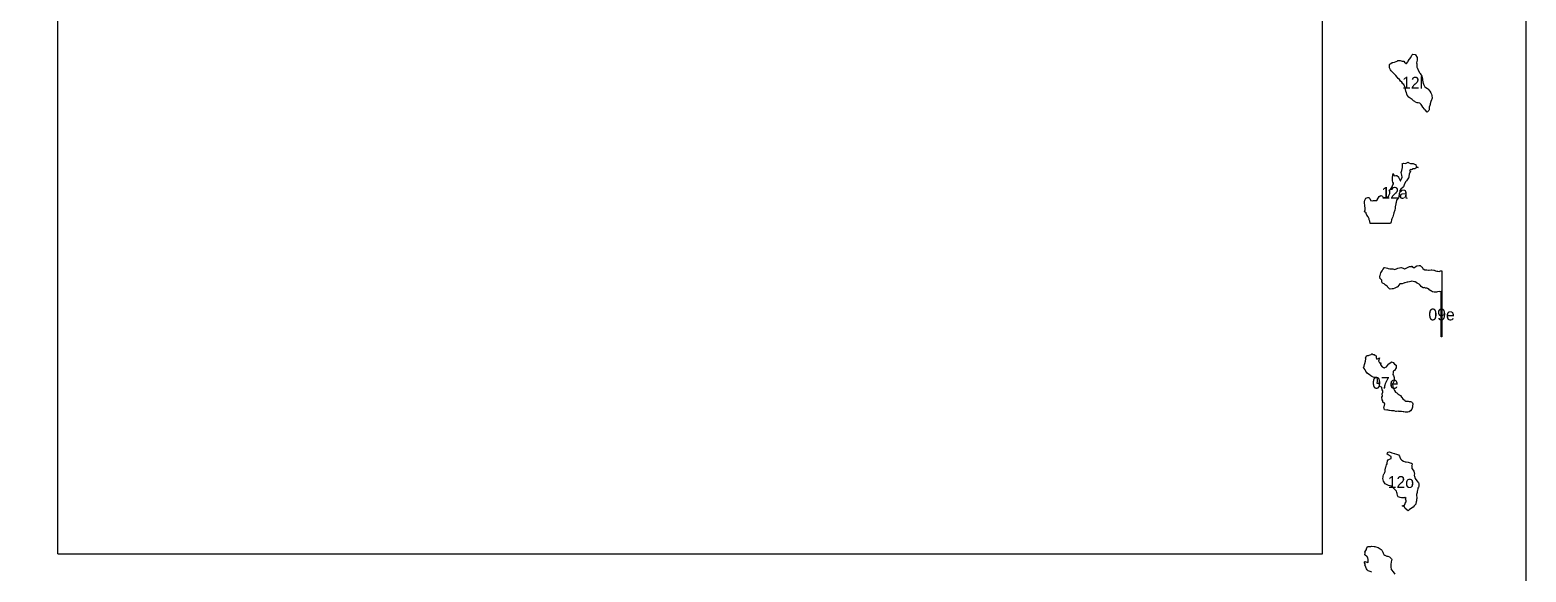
# Model space of a CAD drawing. Header units: millimetres. Extents: x 0 to 600, y 0 to 900.
# Drawn here: x 283.1 to 600, y 373.2 to 488 of the extents above; entities that cross this region are included whole.
import ezdxf
from ezdxf.enums import TextEntityAlignment as Align

# ---------------------------------------------------------------- set-up
doc = ezdxf.new("R2010")
doc.units = ezdxf.units.MM
for name, color, linetype in [('CORTE', 1, 'Continuous'), ('GRABADO', 5, 'Continuous'), ('HOJA', 8, 'Continuous')]:
    doc.layers.add(name, color=color, linetype=linetype)

msp = doc.modelspace()

# ---------------------------------------------------------------- linework, layer by layer
at = {"layer": 'CORTE'}
for points in [[(556.82, 732.69), (556.82, 478.57), (556.82, 478.18), (556.82, 474.76), (556.82, 472.26), (556.82, 471.32), (556.82, 471.22), (556.82, 470.14), (556.82, 453.71), (556.82, 453.17), (556.82, 452.17), (556.82, 449.97), (556.82, 449.96), (556.82, 449.96), (556.82, 449.85), (556.82, 449.01), (556.82, 439.18), (556.82, 438.48), (556.82, 437.95), (556.82, 437.42), (556.82, 437.42), (556.82, 437.42), (556.82, 436.41), (556.82, 434.38), (556.82, 433.5), (556.82, 432.72), (556.82, 431.59), (556.82, 430.31), (556.82, 429.84), (556.82, 429.84), (556.82, 429.57), (556.82, 428.82), (556.82, 428.11), (556.82, 428.1), (556.82, 417.5), (556.82, 417.5), (556.82, 417.5), (556.82, 416.98), (556.82, 416.98), (556.82, 416.76), (556.82, 415.89), (556.82, 415.73), (556.82, 415.49), (556.82, 415.38), (556.82, 415.21), (556.82, 415.07), (556.82, 414.73), (556.82, 414.33), (556.82, 413.99), (556.82, 413.57), (556.82, 413.2), (556.82, 412.68), (556.82, 412.47), (556.82, 412.34), (556.82, 411.97), (556.82, 411.59), (556.82, 411.25), (556.82, 411.02), (556.82, 410.88), (556.82, 410.44), (556.82, 410.02), (556.82, 409.75), (556.82, 409.35), (556.82, 409.08), (556.82, 408.51), (556.82, 408.03), (556.82, 407.73), (556.82, 407.54), (556.82, 391.4), (556.82, 391.09), (556.82, 390.75), (556.82, 390.44), (556.82, 390.17), (556.82, 389.83), (556.82, 389.51), (556.82, 389.23), (556.82, 388.87), (556.82, 388.54), (556.82, 388.28), (556.82, 377.07), (556.82, 377.06), (556.82, 377.05), (556.81, 377.04), (556.81, 377.03), (556.8, 377.02), (556.8, 377.02), (556.79, 377.01), (556.78, 377), (556.77, 377), (556.76, 377), (556.75, 377), (395.99, 377), (395.85, 377), (395.4, 377), (395.4, 377), (395.16, 377), (394.05, 377), (393.88, 377), (393.81, 377), (393.77, 377), (393.49, 377), (393.32, 377), (393.18, 377), (392.7, 377), (392.46, 377), (392.36, 377), (392.25, 377), (391.87, 377), (391.5, 377), (391.46, 377), (363.45, 377), (363.45, 377), (363.43, 377), (363.38, 377), (363.36, 377), (363.05, 377), (362.63, 377), (362.26, 377), (362.08, 377), (361.78, 377), (361.28, 377), (360.84, 377), (360.72, 377), (360.5, 377), (360.12, 377), (360.11, 377), (360.11, 377), (359.94, 377), (359.94, 377), (359.85, 377), (359.68, 377), (359.52, 377), (359.46, 377), (359.39, 377), (359.39, 377), (359.04, 377), (358.64, 377), (358.29, 377), (357.83, 377), (357.62, 377), (338.28, 377), (337.6, 377), (336.93, 377), (336.3, 377), (335.35, 377), (334.39, 377), (333.5, 377), (333.07, 377), (333.07, 377), (332.8, 377), (332.3, 377), (331.93, 377), (331.51, 377), (331.16, 377), (330.96, 377), (330.8, 377), (330.65, 377), (330.51, 377), (330.22, 377), (329.86, 377), (329.53, 377), (329.25, 377), (328.97, 377), (328.77, 377), (328.46, 377), (328.03, 377), (327.82, 377), (327.72, 377), (327.59, 377), (327.27, 377), (326.73, 377), (326.21, 377), (325.87, 377), (325.56, 377), (325.03, 377), (324.79, 377), (324.51, 377), (324.22, 377), (323.87, 377), (298.48, 377), (298.31, 377), (298.13, 377), (297.95, 377), (297.74, 377), (297.53, 377), (297.33, 377), (297.12, 377), (296.88, 377), (296.69, 377), (296.47, 377), (296.27, 377), (296.06, 377), (295.85, 377), (295.64, 377), (295.42, 377), (295.21, 377), (295.04, 377), (294.83, 377), (294.57, 377), (294.32, 377), (294.1, 377), (293.88, 377), (293.67, 377), (293.47, 377), (293.25, 377), (293.03, 377), (289.07, 377), (289.07, 377), (289.06, 377), (289.05, 377), (289.04, 377.01), (289.04, 377.01), (289.03, 377.01), (289.03, 377.02), (289.02, 377.02), (289.02, 377.03), (289.01, 377.03), (289.01, 377.04), (289.01, 377.04), (289, 377.05), (289, 377.06), (289, 377.07), (289, 377.07), (289, 377.07), (289, 596.92)], [(567.25, 373.17), (567.21, 373.27), (566.98, 373.34), (566.53, 373.46), (566.32, 373.69), (566.23, 373.9), (566.08, 374.22), (565.85, 374.75), (565.96, 374.81), (565.8, 375.17), (565.75, 375.3), (565.75, 375.3), (565.79, 375.38), (565.87, 375.41), (566.03, 375.37), (566.51, 375.25), (566.52, 375.29), (566.52, 375.31), (566.56, 375.77), (566.56, 375.81), (566.5, 376.25), (566.42, 376.29), (566.37, 376.4), (565.86, 376.83), (565.9, 377.3), (565.85, 377.39), (566.04, 377.78), (566.21, 377.95), (566.23, 378.13), (566.37, 378.46), (566.4, 378.59), (566.56, 378.59), (567.09, 378.63), (567.26, 378.67), (567.85, 378.59), (567.97, 378.58), (568.19, 378.51), (568.68, 378.39), (569.27, 377.97), (569.41, 377.84), (569.63, 377.42), (569.75, 377.17), (569.9, 376.91), (570.08, 376.75), (570.53, 376.58), (570.75, 376.57), (571.09, 376.4), (571.49, 375.97), (571.56, 375.83), (571.54, 375.77), (571.5, 375.64), (571.4, 375.38), (571.44, 375.31), (571.33, 374.9), (571.34, 374.78), (571.38, 374.34), (571.34, 374.24), (571.42, 373.78), (571.4, 373.75), (571.48, 373.68), (571.86, 373.25), (572.17, 372.74)]]:
    msp.add_lwpolyline(points, dxfattribs=at)
for points in [[(571.1, 480.68), (571.24, 480.81), (571.56, 481.02), (571.64, 481.08), (571.81, 481.09), (572.06, 481.15), (572.16, 481.19), (572.45, 481.3), (572.69, 481.39), (572.85, 481.48), (573.23, 481.53), (573.29, 481.54), (573.35, 481.52), (573.75, 481.37), (574.1, 481.36), (574.24, 481.15), (574.62, 480.91), (574.65, 480.9), (574.66, 480.9), (574.96, 481.2), (574.98, 481.24), (575.05, 481.4), (575.26, 481.74), (575.31, 481.78), (575.56, 482.16), (575.64, 482.3), (575.83, 482.63), (576.03, 482.83), (576.49, 482.77), (576.55, 482.71), (576.91, 482.12), (576.93, 481.61), (576.81, 481.01), (576.81, 481), (576.84, 480.78), (576.88, 480.2), (576.89, 480.13), (576.94, 480), (577.16, 479.44), (577.42, 478.94), (577.49, 478.82), (577.53, 478.79), (577.89, 478.21), (578.06, 477.55), (578.07, 477.38), (578.2, 476.67), (578.24, 476.59), (578.28, 476.5), (578.57, 475.97), (578.78, 475.8), (579.11, 475.55), (579.26, 475.42), (579.61, 475.03), (579.81, 474.66), (579.95, 474.37), (580.02, 474.11), (580.12, 473.52), (580.06, 473.29), (580, 473.19), (579.79, 472.82), (579.71, 472.31), (579.66, 472.21), (579.6, 472), (579.48, 471.66), (579.47, 471.07), (579.43, 470.94), (579.03, 470.54), (578.6, 471.1), (578.47, 471.22), (578.16, 471.66), (577.93, 472.01), (577.76, 472.22), (577.46, 472.51), (577.17, 472.53), (577.06, 472.52), (576.95, 472.56), (576.59, 472.72), (576.43, 472.83), (576.12, 472.98), (575.84, 473.24), (575.64, 473.38), (575.27, 473.65), (575.16, 473.76), (574.79, 474.19), (574.57, 474.88), (574.54, 474.94), (574.52, 474.99), (574.38, 475.77), (574.31, 475.93), (574.11, 476.44), (573.92, 476.54), (573.65, 476.95), (573.42, 477.15), (573.17, 477.46), (572.91, 477.73), (572.69, 477.96), (572.4, 478.34), (572.26, 478.51), (571.91, 478.83), (571.76, 478.98), (571.42, 479.3), (571.26, 479.5), (571.05, 479.94), (571.08, 480.36), (571.1, 480.68)], [(566.57, 448.41), (566.57, 448.41), (566.28, 448.73), (566.11, 449.14), (566.11, 449.24), (566.06, 449.34), (565.76, 449.46), (565.9, 449.87), (565.91, 450.37), (565.85, 450.53), (565.83, 450.95), (565.78, 451.24), (565.78, 451.6), (565.84, 451.96), (566.06, 452.34), (566.47, 452.51), (566.67, 452.51), (566.91, 452.26), (567.01, 451.96), (567.06, 451.85), (567.15, 451.89), (567.54, 451.83), (567.67, 451.85), (568.11, 451.85), (568.2, 451.79), (568.45, 451.99), (568.66, 452.36), (568.87, 452.69), (569.24, 452.92), (569.42, 452.86), (569.56, 452.68), (569.69, 452.57), (569.78, 452.57), (570.13, 452.47), (570.29, 452.45), (570.73, 452.62), (570.78, 452.64), (570.83, 452.68), (570.95, 452.93), (571.15, 453.34), (571.14, 453.82), (570.97, 454.04), (571.29, 454.23), (571.65, 454.75), (571.79, 455.18), (571.89, 455.42), (571.89, 455.53), (571.79, 455.77), (571.72, 456.01), (571.73, 456.11), (571.71, 456.68), (571.67, 456.79), (571.84, 457.61), (572.07, 457.1), (572.38, 457.16), (572.65, 457.18), (572.94, 456.85), (572.96, 456.82), (572.98, 456.78), (573.19, 456.42), (573.3, 456.13), (573.35, 456.03), (573.39, 456.05), (573.5, 456.15), (573.62, 456.48), (573.72, 456.81), (573.68, 457.22), (573.62, 457.48), (573.57, 457.78), (573.68, 458.21), (573.83, 458.83), (573.84, 458.89), (573.8, 459.46), (573.76, 459.62), (573.91, 459.69), (574.03, 459.78), (574.47, 459.68), (574.47, 459.69), (575.01, 459.96), (575.18, 459.84), (575.53, 459.71), (575.57, 459.72), (576.02, 459.68), (576.09, 459.73), (576.23, 459.64), (576.48, 459.5), (576.63, 459.47), (576.75, 459.1), (577.14, 458.86), (576.6, 458.68), (576.42, 458.59), (576.07, 458.56), (575.74, 458.37), (575.54, 458.41), (575.3, 458.2), (575.51, 458.08), (575.27, 457.47), (575.19, 456.93), (575.13, 456.77), (575.07, 456.64), (574.67, 456.06), (574.54, 455.86), (574.22, 455.38), (574.02, 454.75), (573.99, 454.67), (573.48, 454.29), (573.26, 453.99), (573.23, 453.64), (573.09, 453.31), (573.06, 452.72), (573.05, 452.61), (572.97, 452.44), (572.52, 451.91), (572.46, 451.47), (572.43, 451.24), (572.43, 451.19), (572.27, 450.54), (572.26, 450.27), (572.17, 449.84), (572, 449.23), (571.99, 449.14), (571.94, 448.94), (571.77, 448.44), (571.58, 447.97), (571.49, 447.75), (571.41, 447.37), (571.3, 447), (566.95, 447), (566.88, 447.48), (566.75, 447.75), (566.75, 448.01), (566.57, 448.41)], [(569.13, 435.26), (569.12, 435.26), (569.11, 435.28), (569.11, 435.29), (569.1, 435.29), (569.1, 435.3), (569.02, 435.81), (569.02, 435.82), (569.03, 435.83), (569.07, 435.99), (569.21, 436.53), (569.21, 436.54), (569.22, 436.55), (569.49, 437), (569.63, 437.25), (569.64, 437.25), (570.02, 437.67), (570.02, 437.68), (570.03, 437.68), (570.04, 437.69), (570.05, 437.69), (570.06, 437.7), (570.07, 437.7), (570.08, 437.7), (570.36, 437.63), (570.37, 437.63), (570.62, 437.54), (570.63, 437.54), (570.77, 437.47), (571.13, 437.39), (571.2, 437.38), (571.64, 437.38), (571.72, 437.39), (571.72, 437.4), (571.74, 437.4), (571.75, 437.39), (572.17, 437.29), (572.66, 437.45), (572.84, 437.52), (572.85, 437.52), (573.19, 437.62), (573.19, 437.62), (573.5, 437.67), (573.51, 437.67), (573.53, 437.67), (573.75, 437.59), (573.96, 437.56), (573.97, 437.55), (573.98, 437.55), (574.26, 437.37), (574.32, 437.4), (574.32, 437.4), (574.75, 437.58), (575.16, 437.83), (575.17, 437.83), (575.18, 437.83), (575.28, 437.87), (575.29, 437.87), (575.75, 437.9), (575.79, 437.93), (575.8, 437.93), (575.81, 437.93), (575.82, 437.93), (575.83, 437.93), (575.84, 437.93), (575.86, 437.93), (575.87, 437.92), (576.16, 437.69), (576.33, 437.68), (576.74, 437.96), (576.75, 437.97), (576.85, 438), (576.85, 438.01), (576.87, 438.01), (576.88, 438.01), (576.89, 438), (576.9, 438), (577.38, 438.09), (577.48, 438.11), (577.49, 438.11), (577.51, 438.11), (577.52, 438.11), (577.54, 438.1), (577.74, 437.96), (577.74, 437.96), (577.75, 437.95), (577.86, 437.81), (577.96, 437.75), (577.97, 437.74), (577.98, 437.73), (578.16, 437.5), (578.41, 437.26), (578.41, 437.26), (578.42, 437.25), (578.43, 437.24), (578.45, 437.19), (578.47, 437.18), (578.89, 437.18), (578.97, 437.16), (578.97, 437.16), (579.34, 437.1), (579.47, 437.14), (579.47, 437.14), (579.93, 437.19), (580.01, 437.19), (580.02, 437.19), (580.44, 437.14), (580.44, 437.14), (580.55, 437.11), (580.56, 437.11), (580.83, 436.95), (581.07, 436.92), (581.28, 436.87), (581.56, 436.86), (581.84, 436.96), (581.85, 436.96), (581.86, 436.96), (582.1, 436.96), (582.11, 436.96), (582.12, 436.96), (582.13, 436.95), (582.14, 436.95), (582.15, 436.94), (582.16, 436.93), (582.17, 436.91), (582.17, 436.89), (582.17, 423), (582.02, 423), (582.02, 432.61), (581.81, 432.56), (581.8, 432.56), (581.78, 432.56), (581.58, 432.59), (581.24, 432.5), (581.23, 432.5), (581.06, 432.49), (580.68, 432.47), (580.68, 432.47), (580.52, 432.47), (580.52, 432.48), (580.19, 432.54), (580.18, 432.54), (580.18, 432.55), (579.97, 432.66), (579.8, 432.74), (579.79, 432.74), (579.48, 432.98), (579.46, 432.99), (579.46, 433), (579.45, 433), (579.13, 433.23), (578.95, 433.28), (578.69, 433.31), (578.68, 433.31), (578.67, 433.31), (578.43, 433.42), (578.24, 433.37), (578.23, 433.37), (578.22, 433.37), (578.22, 433.37), (578.21, 433.37), (578.2, 433.38), (578.19, 433.38), (578.18, 433.39), (577.88, 433.61), (577.86, 433.62), (577.85, 433.62), (577.84, 433.63), (577.83, 433.63), (577.83, 433.64), (577.82, 433.64), (577.79, 433.69), (577.56, 433.97), (577.35, 434.15), (577.24, 434.21), (576.95, 434.36), (576.88, 434.39), (576.88, 434.39), (576.84, 434.41), (576.52, 434.62), (576.34, 434.64), (576.33, 434.64), (576.08, 434.72), (575.82, 434.78), (575.61, 434.73), (575.32, 434.68), (574.97, 434.59), (574.97, 434.59), (574.96, 434.59), (574.79, 434.6), (574.35, 434.46), (574.28, 434.44), (574.09, 434.36), (573.77, 434.22), (573.76, 434.21), (573.75, 434.21), (573.74, 434.21), (573.73, 434.21), (573.63, 434.23), (573.25, 434.25), (572.86, 433.69), (572.86, 433.69), (572.74, 433.56), (572.73, 433.56), (572.73, 433.55), (572.72, 433.55), (572.71, 433.55), (572.7, 433.54), (572.69, 433.54), (572.62, 433.54), (572.2, 433.34), (572.2, 433.34), (571.84, 433.19), (571.67, 433.13), (571.67, 433.13), (571.66, 433.13), (571.23, 433.09), (571.22, 433.09), (571.21, 433.09), (571.19, 433.1), (571.09, 433.15), (571.08, 433.16), (570.84, 433.36), (570.83, 433.37), (570.82, 433.37), (570.62, 433.69), (570.62, 433.69), (570.59, 433.75), (570.56, 433.76), (570.56, 433.76), (570.25, 433.95), (570.24, 433.96), (570.03, 434.15), (569.93, 434.22), (569.61, 434.36), (569.6, 434.36), (569.59, 434.36), (569.59, 434.37), (569.53, 434.41), (569.53, 434.42), (569.52, 434.43), (569.51, 434.44), (569.51, 434.45), (569.48, 434.63), (569.41, 434.99), (569.35, 435.07), (569.13, 435.26)], [(566.77, 415.01), (566.43, 415.24), (566.24, 415.43), (566.11, 415.55), (566.04, 415.72), (565.91, 415.98), (565.71, 416.27), (565.67, 416.33), (565.56, 416.42), (565.7, 416.77), (565.77, 417.16), (565.84, 417.35), (566.01, 417.85), (566.06, 418.32), (566, 418.53), (566.25, 419.08), (566.59, 419.02), (566.78, 419.13), (567.17, 419.29), (567.32, 419.37), (567.41, 419.38), (567.62, 419.29), (567.87, 419.24), (567.92, 419.15), (568.26, 418.99), (568.24, 418.55), (568.34, 418.43), (568.42, 418.3), (568.96, 418.57), (568.73, 417.85), (568.86, 417.72), (568.96, 417.47), (569.2, 417.49), (569.15, 417.16), (569.31, 416.94), (569.48, 416.69), (569.57, 416.65), (569.8, 416.51), (569.95, 416.42), (569.96, 416.39), (570.08, 416.51), (570.43, 416.66), (570.87, 417.18), (570.95, 417.35), (571.08, 417.36), (571.51, 417.73), (571.86, 417.58), (572.1, 417.21), (572.11, 417.2), (572.49, 416.97), (572.49, 416.42), (572.1, 415.9), (571.88, 415.71), (571.88, 415.42), (571.81, 415.06), (571.91, 414.8), (572.07, 414.38), (572.08, 414.31), (572.06, 413.65), (571.92, 413.38), (571.73, 412.96), (571.75, 412.48), (571.74, 412.3), (571.92, 412.06), (572.12, 411.63), (572.12, 411.62), (572.37, 411.31), (572.61, 411.14), (572.71, 411.07), (572.84, 410.95), (573.05, 410.82), (573.14, 410.72), (573.38, 410.56), (573.64, 410.23), (573.65, 410.18), (573.68, 410.14), (573.88, 409.84), (574.15, 409.68), (574.28, 409.69), (574.31, 409.54), (574.55, 409.38), (574.66, 409.36), (575.05, 409.38), (575.2, 409.31), (575.51, 409.31), (575.74, 409.27), (575.94, 409.06), (576.01, 408.81), (575.92, 408.29), (575.92, 408.09), (575.77, 407.7), (575.52, 407.36), (575.22, 407.11), (574.97, 407.05), (574.66, 407.05), (574.42, 407.04), (574.13, 407.13), (573.95, 407.09), (573.59, 407.19), (573.51, 407.22), (573.08, 407.22), (573.01, 407.23), (572.57, 407.18), (572.44, 407.2), (572.06, 407.34), (572.03, 407.36), (571.52, 407.36), (571.5, 407.36), (571.05, 407.39), (571, 407.38), (570.6, 407.51), (570.48, 407.48), (570.04, 407.54), (569.9, 408.11), (569.93, 408.19), (570.06, 408.8), (570.03, 408.93), (569.92, 408.97), (569.66, 409.17), (569.64, 409.48), (569.52, 409.69), (569.48, 410.2), (569.56, 410.47), (569.52, 410.9), (569.67, 411.32), (569.69, 411.56), (569.52, 411.76), (569.45, 412.25), (569.42, 412.3), (569.38, 412.36), (569.05, 412.49), (568.95, 412.93), (568.89, 413), (568.85, 413.12), (568.48, 413.12), (568.51, 413.67), (568.51, 413.92), (568.43, 414.34), (568.42, 414.38), (568.4, 414.37), (567.95, 414.41), (567.85, 414.42), (567.5, 414.53), (567.31, 414.6), (567.09, 414.71), (566.77, 415.01)], [(577.3, 391.31), (577.18, 391.14), (577.1, 390.93), (577.09, 390.87), (577.03, 390.45), (576.96, 390.33), (576.9, 390.04), (576.83, 389.83), (576.81, 389.6), (576.82, 389.33), (576.89, 389.03), (576.89, 388.78), (576.81, 388.54), (576.79, 388.26), (576.75, 388.06), (576.67, 387.73), (576.64, 387.6), (576.48, 387.41), (576.34, 387.29), (576.31, 387.19), (576.07, 386.95), (575.75, 386.69), (575.68, 386.7), (575.66, 386.65), (575.34, 386.45), (575.04, 386.13), (574.38, 386.66), (574.28, 387.04), (573.74, 387.24), (574.22, 387.37), (574.28, 387.39), (574.38, 387.69), (574.4, 387.78), (574.6, 388.05), (574.63, 388.26), (574.44, 388.67), (574.62, 388.79), (574.33, 388.98), (574.08, 388.92), (573.64, 388.91), (573.32, 388.95), (572.9, 389.09), (572.8, 389.29), (572.76, 389.38), (572.67, 389.82), (572.59, 390.04), (572.58, 390.33), (572.2, 390.69), (572.08, 390.83), (571.59, 391.29), (571.54, 391.35), (571.53, 391.35), (570.84, 391.55), (570.15, 391.87), (570.12, 391.89), (569.8, 392.43), (569.73, 392.71), (569.67, 392.97), (569.7, 393.28), (569.74, 393.51), (569.79, 393.76), (569.96, 394.06), (569.99, 394.14), (570.1, 394.35), (570.17, 394.51), (570.18, 394.55), (570.18, 395.01), (570.2, 395.09), (570.29, 395.47), (570.37, 395.62), (570.45, 395.88), (570.56, 396.13), (570.56, 396.3), (570.68, 396.64), (570.65, 396.75), (570.82, 396.98), (571.04, 397.08), (571.43, 397.22), (571.43, 397.22), (571.43, 397.64), (570.82, 398), (570.6, 398.18), (570.64, 398.35), (570.82, 398.61), (571.05, 398.67), (571.59, 398.46), (572.1, 398.27), (572.26, 398.19), (572.35, 398.21), (573, 398.03), (573.18, 397.72), (573.29, 397.51), (573.4, 397.2), (573.69, 396.88), (574.01, 396.7), (574.36, 396.54), (574.61, 396.51), (575.05, 396.48), (575.63, 396.27), (575.77, 396.26), (575.87, 396.13), (575.85, 396.06), (575.8, 395.74), (575.76, 395.63), (575.77, 395.61), (575.8, 395.27), (575.82, 395.1), (575.84, 395.07), (576.2, 394.58), (576.28, 394.21), (576.37, 394.03), (576.29, 393.66), (576.33, 393.52), (576.49, 393.01), (576.5, 393.01), (576.84, 392.5), (577.18, 392.09), (577.25, 391.97), (577.29, 391.87), (577.29, 391.41), (577.3, 391.31)]]:
    msp.add_lwpolyline(points, close=True, dxfattribs=at)
at = {"layer": 'GRABADO'}
msp.add_lwpolyline([(556.82, 490.82), (556.82, 470.74), (556.82, 470.08), (556.82, 468.86), (556.82, 466.17), (556.82, 466.16), (556.82, 466.16), (556.82, 466.02), (556.82, 465), (556.82, 452.99), (556.82, 452.12), (556.82, 451.48), (556.82, 450.83), (556.82, 450.83), (556.82, 449.6), (556.82, 447.11), (556.82, 446.04), (556.82, 445.09), (556.82, 443.71), (556.82, 442.14), (556.82, 441.57), (556.82, 441.57), (556.82, 441.24), (556.82, 440.32), (556.82, 439.45), (556.82, 439.43), (556.82, 426.48), (556.82, 426.48), (556.82, 426.48), (556.82, 425.87), (556.82, 425.87), (556.82, 425.57), (556.82, 424.51), (556.82, 424.32), (556.82, 424.03), (556.82, 423.9), (556.82, 423.68), (556.82, 423.52), (556.82, 423.09), (556.82, 422.61), (556.82, 422.19), (556.82, 421.67), (556.82, 421.23), (556.82, 420.59), (556.82, 420.34), (556.82, 420.17), (556.82, 419.73), (556.82, 419.26), (556.82, 418.85), (556.82, 418.56), (556.82, 418.39), (556.82, 417.85), (556.82, 417.35), (556.82, 417.01), (556.82, 416.52), (556.82, 416.19), (556.82, 415.49), (556.82, 414.91), (556.82, 414.54), (556.82, 414.3), (556.82, 394.59), (556.82, 394.2), (556.82, 393.79), (556.82, 393.41), (556.82, 393.08), (556.82, 392.67), (556.82, 392.27), (556.82, 391.93), (556.82, 391.49), (556.82, 391.09), (556.82, 390.77), (556.82, 377.07), (556.82, 377.06), (556.82, 377.05), (556.81, 377.04), (556.81, 377.03), (556.8, 377.02), (556.8, 377.02), (556.79, 377.01), (556.78, 377), (556.77, 377), (556.76, 377), (556.75, 377), (419.75, 377), (419.58, 377), (419.03, 377), (419.03, 377), (418.73, 377), (417.38, 377), (417.18, 377), (417.09, 377), (417.04, 377), (416.7, 377), (416.49, 377), (416.31, 377), (415.73, 377), (415.44, 377), (415.31, 377), (415.17, 377), (414.72, 377), (414.26, 377), (414.21, 377), (380, 377), (380, 377), (379.96, 377), (379.89, 377), (379.87, 377), (379.49, 377), (378.98, 377), (378.52, 377), (378.31, 377), (377.94, 377), (377.32, 377), (376.79, 377), (376.64, 377), (376.37, 377), (375.91, 377), (375.9, 377), (375.9, 377), (375.69, 377), (375.69, 377), (375.58, 377), (375.36, 377), (375.18, 377), (375.1, 377), (375.01, 377), (375.01, 377), (374.59, 377), (374.09, 377), (373.68, 377), (373.1, 377), (372.85, 377), (349.22, 377), (348.38, 377), (347.56, 377), (346.8, 377), (345.63, 377), (344.46, 377), (343.37, 377), (342.85, 377), (342.85, 377), (342.52, 377), (341.9, 377), (341.45, 377), (340.94, 377), (340.51, 377), (340.27, 377), (340.07, 377), (339.89, 377), (339.72, 377), (339.36, 377), (338.93, 377), (338.52, 377), (338.17, 377), (337.84, 377), (337.59, 377), (337.21, 377), (336.69, 377), (336.42, 377), (336.31, 377), (336.15, 377), (335.76, 377), (335.1, 377), (334.46, 377), (334.04, 377), (333.67, 377), (333.02, 377), (332.72, 377), (332.38, 377), (332.03, 377), (331.6, 377), (300.58, 377), (300.36, 377), (300.14, 377), (299.93, 377), (299.66, 377), (299.41, 377), (299.16, 377), (298.91, 377), (298.61, 377), (298.38, 377), (298.12, 377), (297.87, 377), (297.61, 377), (297.35, 377), (297.1, 377), (296.83, 377), (296.58, 377), (296.36, 377), (296.11, 377), (295.79, 377), (295.49, 377), (295.22, 377), (294.95, 377), (294.69, 377), (294.44, 377), (294.17, 377), (293.9, 377), (289.07, 377), (289.07, 377), (289.06, 377), (289.05, 377), (289.04, 377.01), (289.04, 377.01), (289.03, 377.01), (289.03, 377.02), (289.02, 377.02), (289.02, 377.03), (289.01, 377.03), (289.01, 377.04), (289.01, 377.04), (289, 377.05), (289, 377.06), (289, 377.07), (289, 377.07), (289, 566.75)], dxfattribs=at)
at = {"layer": 'HOJA'}
msp.add_lwpolyline([(0, 0), (600, 0), (600, 900), (0, 900)], close=True, dxfattribs=at)

# ---------------------------------------------------------------- texts
at = {"layer": 'GRABADO'}
for s, p in [('12l', (575.96, 476.81)), ('12a', (572.16, 453.49)), ('09e', (582.1, 427.73)), ('07e', (570.17, 413.25)), ('12o', (573.47, 392.26))]:
    msp.add_text(s, height=2.5, dxfattribs=at).set_placement(p, align=Align.MIDDLE_CENTER)

doc.saveas('drawing.dxf')
